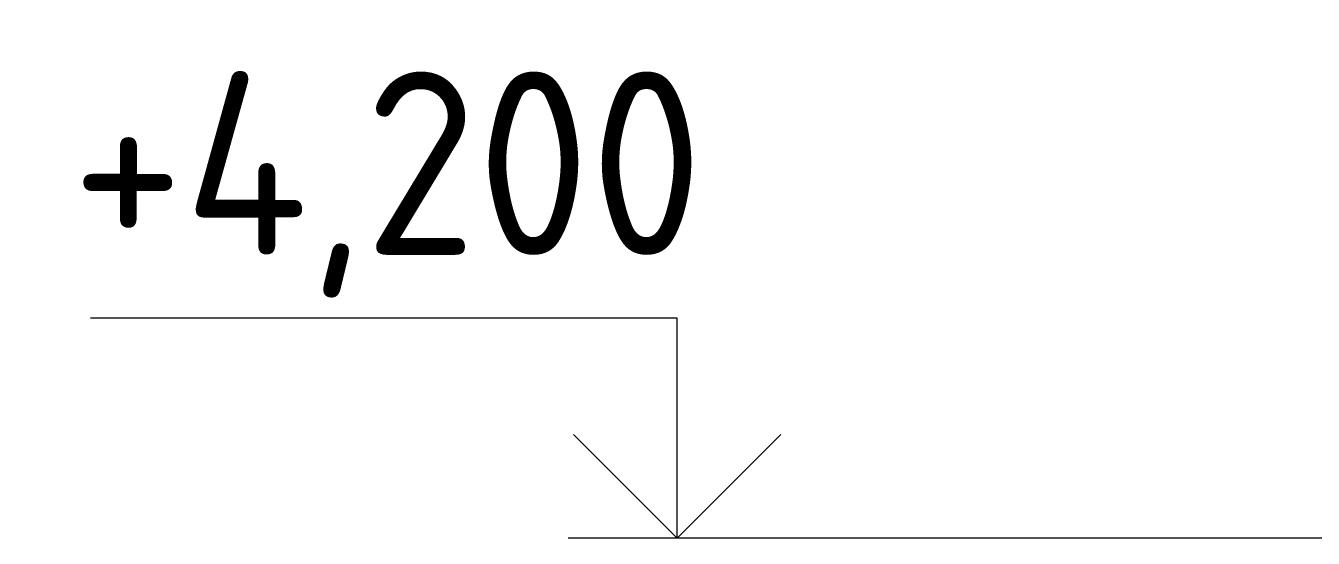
# Model space of a CAD drawing. Header units: millimetres. Extents: x 16345 to 138513, y -2470 to 23828.
# Drawn here: x 117407.3 to 117846.2, y 4200 to 4374.8 of the extents above; entities that cross this region are included whole.
import ezdxf

# ---------------------------------------------------------------- set-up
doc = ezdxf.new("R2010")
doc.units = ezdxf.units.MM
doc.layers.add('G-ANNO-DIMS', color=7, linetype='Continuous', lineweight=9)
doc.layers.add('G-ANNO-DIMS-1', color=7, linetype='Continuous', lineweight=20)
doc.styles.add('ISOCPEUR_1', font='isocpeur.ttf', dxfattribs={"width": 0.9, "height": 62.5})

# ---------------------------------------------------------------- blocks, each defined once
blk = doc.blocks.new('Высотные отметки - Стрелка_Верх-17668718-Развертка 2_28-6')
at = {"layer": 'G-ANNO-DIMS'}
for p, q in [((-122.96, 7725), (-322.96, 7725)), ((-122.96, 7650), (-122.96, 7725)), ((-85.05, 7650), (-160.05, 7650))]:
    blk.add_line(p, q, dxfattribs=at)
at = {"layer": 'G-ANNO-DIMS-1'}
for q in [(-158.31, 7685.36), (-87.6, 7685.36)]:
    blk.add_line((-122.96, 7650), q, dxfattribs=at)

msp = doc.modelspace()

# ---------------------------------------------------------------- linework, layer by layer
at = {"layer": 'G-ANNO-DIMS'}
for p, q in [((117733.6, 4200), (117629.31, 4200)), ((118089.11, 4200), (117733.6, 4200))]:
    msp.add_line(p, q, dxfattribs=at)

# ---------------------------------------------------------------- block references
msp.add_blockref('Высотные отметки - Стрелка_Верх-17668718-Развертка 2_28-6', (117752.26, -3450), dxfattribs=at)

# ---------------------------------------------------------------- texts
at = {"layer": 'G-ANNO-DIMS', "insert": (117422.88, 4359.15), "char_height": 62.5, "width": 261.4279, "attachment_point": 1, "line_spacing_factor": 1.149209, "style": 'ISOCPEUR_1', "bg_fill": 3, "box_fill_scale": 1.25, "bg_fill_color": 256, "bg_fill_true_color": 13158600, "bg_fill_transparency": 0}
msp.add_mtext('+4,200', dxfattribs=at)

doc.saveas('drawing.dxf')
